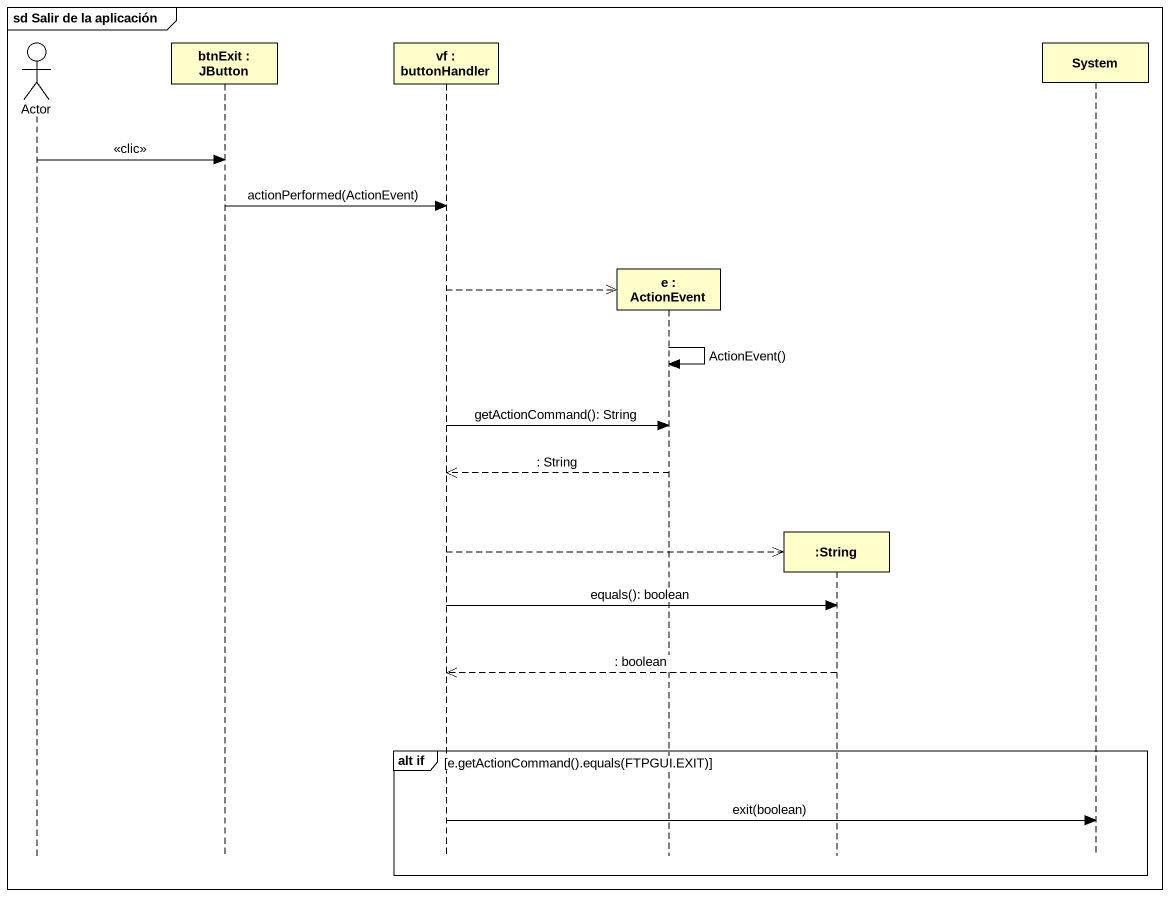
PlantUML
@startuml
mainframe sd Salir de la aplicación
hide footbox
actor "Actor" as Actor_
participant "btnExit : JButton" as btnExit
participant "vf : buttonHandler" as vf
participant "e : ActionEvent" as e
participant ":String" as String
participant System

Actor_ -> btnExit : <<clic>>
btnExit -> vf : actionPerformed(ActionEvent)
vf -->> e **
e -> e : ActionEvent()
vf -> e : getActionCommand(): String
e -->> vf : : String
vf -->> String **
vf -> String : equals(): boolean
String -->> vf : : boolean
group alt if [e.getActionCommand().equals(FTPGUI.EXIT)]
  vf -> System : exit(boolean)
end
@enduml
